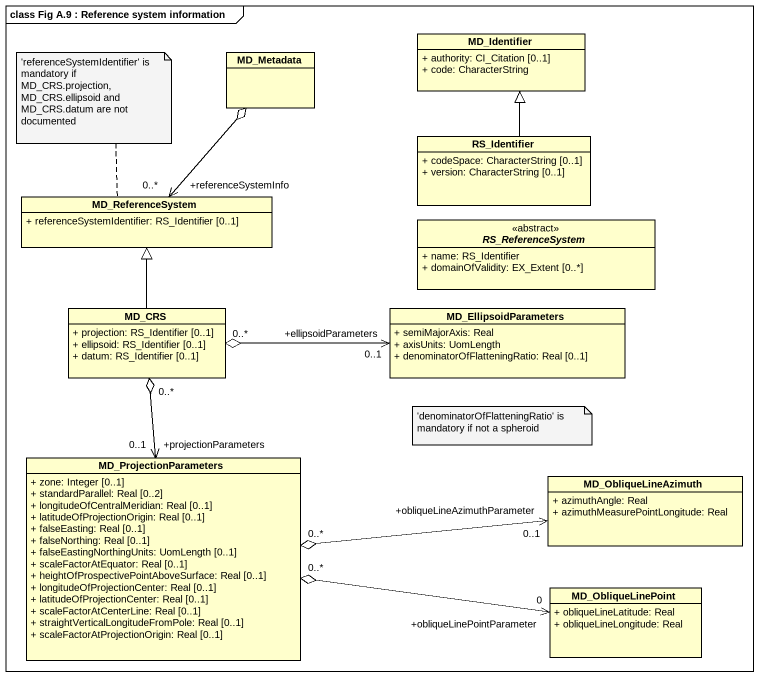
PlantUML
@startuml
mainframe class Fig A.9 : Reference system information
hide circle
hide empty members
skinparam classAttributeIconSize 0
class MD_Identifier {
  + authority: CI_Citation [0..1]
  + code: CharacterString
}
class MD_Metadata
class RS_Identifier {
  + codeSpace: CharacterString [0..1]
  + version: CharacterString [0..1]
}
class MD_ReferenceSystem {
  + referenceSystemIdentifier: RS_Identifier [0..1]
}
abstract class RS_ReferenceSystem <<abstract>> {
  + name: RS_Identifier
  + domainOfValidity: EX_Extent [0..*]
}
class MD_CRS {
  + projection: RS_Identifier [0..1]
  + ellipsoid: RS_Identifier [0..1]
  + datum: RS_Identifier [0..1]
}
class MD_EllipsoidParameters {
  + semiMajorAxis: Real
  + axisUnits: UomLength
  + denominatorOfFlatteningRatio: Real [0..1]
}
class MD_ProjectionParameters {
  + zone: Integer [0..1]
  + standardParallel: Real [0..2]
  + longitudeOfCentralMeridian: Real [0..1]
  + latitudeOfProjectionOrigin: Real [0..1]
  + falseEasting: Real [0..1]
  + falseNorthing: Real [0..1]
  + falseEastingNorthingUnits: UomLength [0..1]
  + scaleFactorAtEquator: Real [0..1]
  + heightOfProspectivePointAboveSurface: Real [0..1]
  + longitudeOfProjectionCenter: Real [0..1]
  + latitudeOfProjectionCenter: Real [0..1]
  + scaleFactorAtCenterLine: Real [0..1]
  + straightVerticalLongitudeFromPole: Real [0..1]
  + scaleFactorAtProjectionOrigin: Real [0..1]
}
class MD_ObliqueLineAzimuth {
  + azimuthAngle: Real
  + azimuthMeasurePointLongitude: Real
}
class MD_ObliqueLinePoint {
  + obliqueLineLatitude: Real
  + obliqueLineLongitude: Real
}
MD_Metadata o--> "+referenceSystemInfo\n0..*" MD_ReferenceSystem
RS_Identifier -up-|> MD_Identifier
MD_CRS -up-|> MD_ReferenceSystem
MD_EllipsoidParameters "+ellipsoidParameters\n0..1" <-left-o "0..*" MD_CRS
MD_ProjectionParameters "+projectionParameters\n0..1" <-up-o "0..*" MD_CRS
MD_ObliqueLineAzimuth "+obliqueLineAzimuthParameter\n0..1" <-left-o "0..*" MD_ProjectionParameters
MD_ObliqueLinePoint "+obliqueLinePointParameter\n0" <-left-o "0..*" MD_ProjectionParameters
note top of MD_ReferenceSystem : 'referenceSystemIdentifier' is mandatory if MD_CRS.projection, MD_CRS.ellipsoid and MD_CRS.datum are not documented
note as N2
  ~'denominatorOfFlatteningRatio' is mandatory if not a spheroid
end note
@enduml
